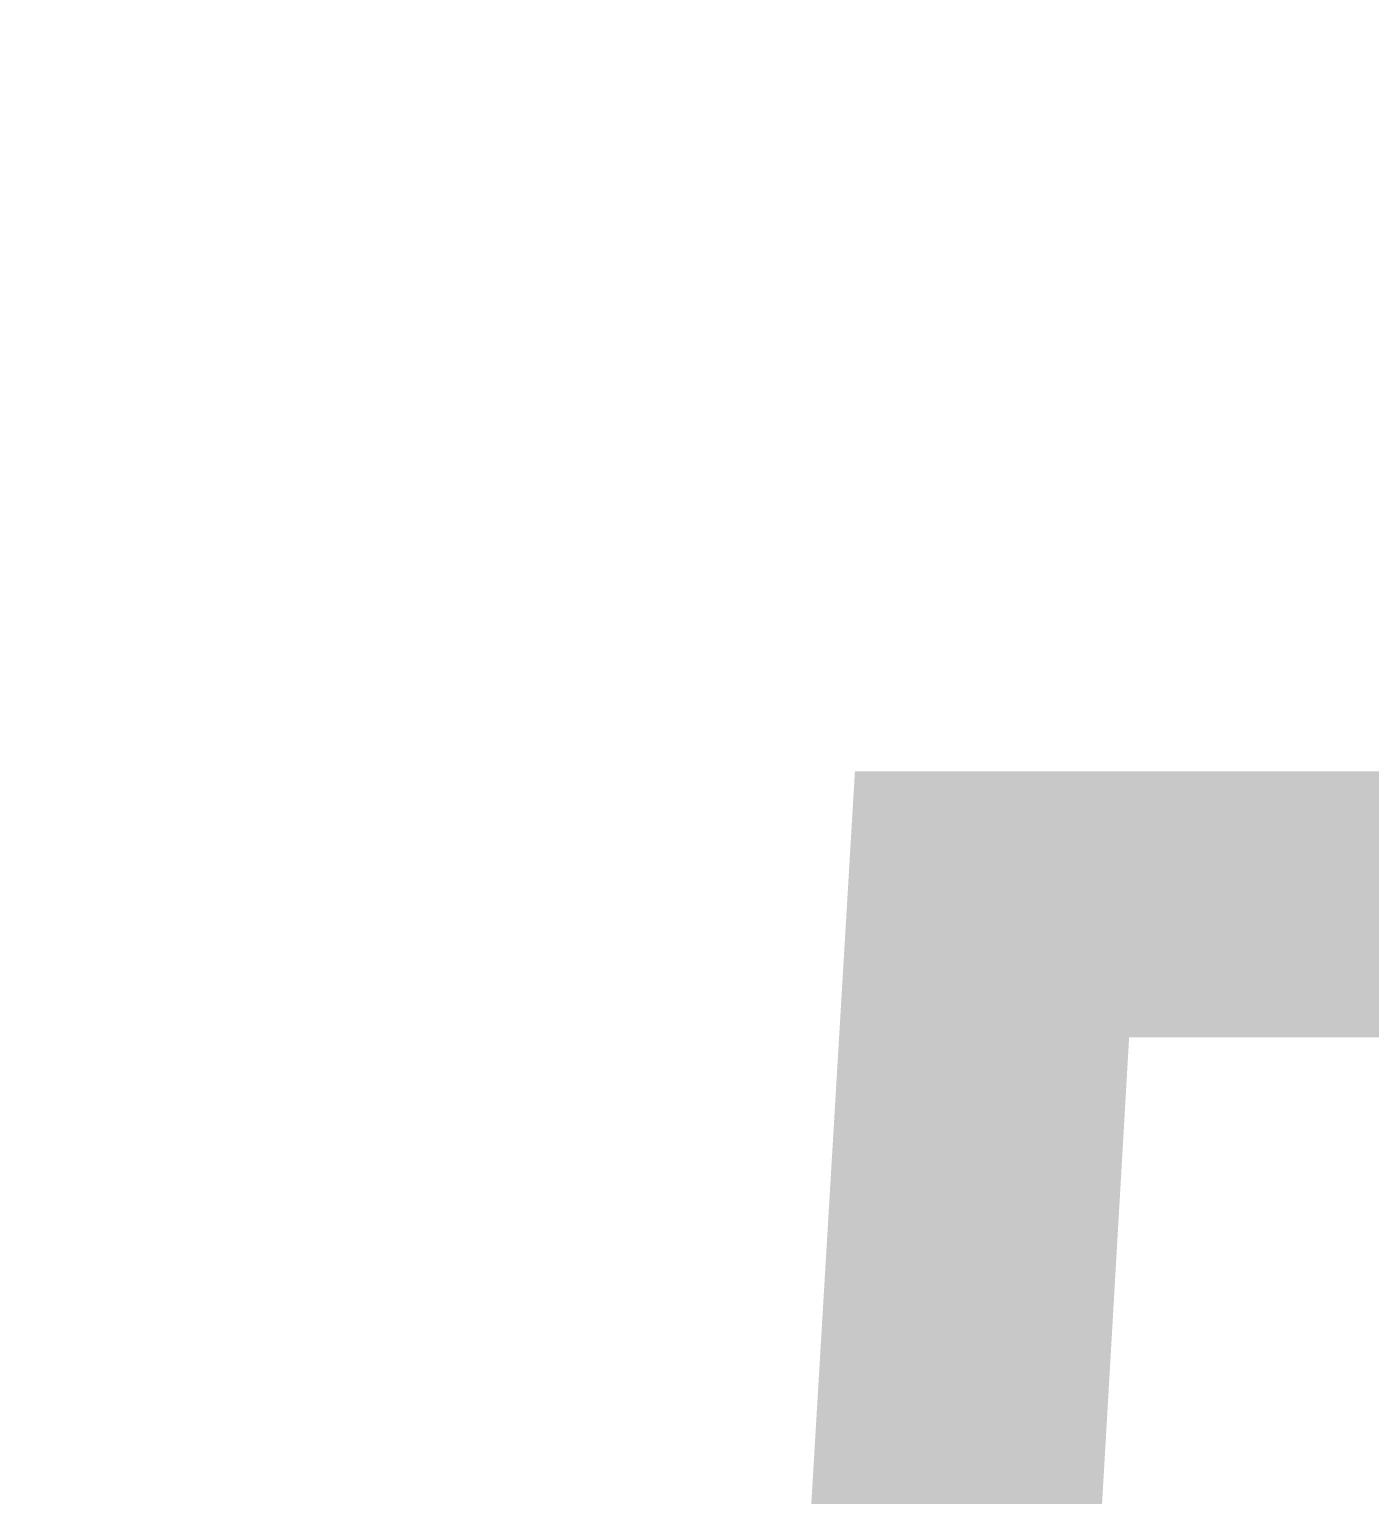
# Model space of a CAD drawing. Header units: millimetres. Extents: x -176651 to 424033, y -469666 to 486614.
# Drawn here: x 183612 to 184306, y 165322 to 166081 of the extents above; entities that cross this region are included whole.
import ezdxf

# ---------------------------------------------------------------- set-up
doc = ezdxf.new("R2010")
doc.units = ezdxf.units.MM
doc.linetypes.add('1625_East Villa$0$DASHED', pattern=[0.75, 0.5, -0.25])
for name, color, linetype in [('1625_East Villa$0$ad-Elevation 10', 8, 'Continuous'), ('1625_East Villa$0$ad-Furniture', 8, 'Continuous'), ('1625_East Villa$0$ad-Text main', 8, 'Continuous'), ('Site Levels$0$ad-Lvl-Plinth', 30, 'Continuous')]:
    doc.layers.add(name, color=color, linetype=linetype)
doc.layers.add('1625_East Villa$0$ad-Landscape', color=8, linetype='Continuous', lineweight=35)
doc.styles.add('1625_East Villa$0$Standard', font='calibril.ttf')
doc.styles.add('Site Levels$0$Sections_The woods Site plan_Entrances$0$Standard', font='arial.ttf')

# ---------------------------------------------------------------- blocks, each defined once
blk = doc.blocks.new('1625_East Villa$0$bamboo')
at = {"layer": '1625_East Villa$0$ad-Landscape', "color": 76}
for p, q in [((43.5, 73), (278.2, 631.2)), ((-12.4, 39.5), (-247.1, 564.2)), ((-23.6, 61.9), (-370, 296.3))]:
    blk.add_line(p, q, dxfattribs=at)
for points in [[(103.7, 1424.7), (54.4, 1572.3), (77.9, 1403.4), (103.7, 1424.7)], [(-387.8, 1356.5), (-437.1, 1504.1), (-413.6, 1335.2), (-387.8, 1356.5)], [(119.4, 1423.2), (261.4, 1496.7), (147.9, 1388.7), (126.6, 1414.5)], [(-160.7, 1284.9), (-160, 1444.8), (-116.9, 1294.1), (-149.7, 1287.2)], [(-372, 1355), (-230.1, 1428.5), (-343.6, 1320.5), (-364.9, 1346.4)], [(79.4, 1419.1), (107.8, 1384.6), (-52.4, 1368.4), (70.8, 1412)], [(-756.4, 1206.5), (-805.8, 1354.1), (-782.2, 1185.2), (-756.4, 1206.5)], [(-412.1, 1350.9), (-383.7, 1316.4), (-543.9, 1300.2), (-420.7, 1343.8)], [(-70.9, 1292.4), (-27.7, 1358.5), (-55.4, 1272.9), (-68.6, 1281.5)], [(57.7, 1357.7), (77.5, 1316.1), (-31.5, 1255.3), (64.8, 1349.1)], [(103.3, 1337.4), (92.8, 1227.4), (133.3, 1318.7), (110.4, 1328.8)], [(167.7, 1347.1), (246.3, 1339.5), (157.6, 1324.2), (159.1, 1340)], [(-415.1, 1179.2), (-464.4, 1326.8), (-440.9, 1157.9), (-415.1, 1179.2)], [(-433.8, 1289.5), (-414, 1248), (-523, 1187.1), (-426.7, 1280.9)], [(-169.3, 1271.7), (-323, 1296.4), (-162.4, 1238.9), (-169.3, 1271.7)], [(161.7, 1284.2), (155.7, 1221.3), (172.9, 1235.5), (168.8, 1275.6)], [(-740.7, 1205), (-598.8, 1278.5), (-712.2, 1170.5), (-733.6, 1196.4)], [(-500.1, 1137.3), (-534, 1108.2), (-553.5, 1268), (-507.4, 1145.8)], [(-388.2, 1269.3), (-398.7, 1159.2), (-358.2, 1250.5), (-381.1, 1260.6)], [(-323.8, 1278.9), (-245.2, 1271.3), (-333.9, 1256.1), (-332.4, 1271.8)], [(-399.4, 1177.7), (-257.4, 1251.3), (-370.9, 1143.2), (-392.2, 1169.1)], [(-175.7, 1247.6), (-131.9, 1256.8), (-191.9, 1107.3), (-173.4, 1236.6)], [(-18, 1257.9), (35, 1223.4), (30.4, 1245.3), (-7, 1260.2)], [(303.5, 1094), (304.2, 1253.9), (347.3, 1103.2), (314.4, 1096.3)], [(-561.9, 1157.8), (-603.1, 1137.1), (-666.2, 1244.8), (-570.4, 1150.5)], [(-92.2, 1230.9), (0.4, 1170.5), (-61.7, 1248.7), (-81.3, 1233.2)], [(-329.8, 1216), (-335.8, 1153.1), (-318.6, 1167.3), (-322.7, 1207.4)], [(-780.7, 1200.9), (-752.3, 1166.4), (-912.5, 1150.2), (-789.3, 1193.8)], [(-131.4, 1199.8), (-85.3, 1198.1), (-81.9, 1073.4), (-120.4, 1202.1)], [(-439.4, 1173.7), (-411, 1139.2), (-571.2, 1122.9), (-448, 1166.6)], [(-174.3, 1012.2), (-173.7, 1172.1), (-130.6, 1021.4), (-163.4, 1014.5)], [(-494, 1113.1), (-347.5, 1165.5), (-515.9, 1138.5), (-494, 1113.1)], [(-802.5, 1139.6), (-782.6, 1098), (-891.6, 1037.1), (-795.3, 1130.9)], [(-692.4, 1128.9), (-613.8, 1121.3), (-702.5, 1106.1), (-701, 1121.8)], [(-773.2, 987.3), (-807.1, 958.2), (-826.6, 1118), (-780.4, 995.8)], [(-756.8, 1119.3), (-767.3, 1009.2), (-726.8, 1100.5), (-749.7, 1110.6)], [(-581.3, 1111.7), (-691.5, 1120), (-599.4, 1081.4), (-589.8, 1104.4)], [(-461.1, 1112.3), (-441.3, 1070.7), (-550.3, 1009.8), (-454, 1103.7)], [(-155.7, 961.1), (-205, 1108.7), (-181.5, 939.8), (-155.7, 961.1)], [(-495.2, 1097.3), (-418.8, 957), (-529.1, 1068.2), (-503.7, 1090.1)], [(-415.5, 1092), (-426, 981.9), (-385.5, 1073.2), (-408.4, 1083.4)], [(-351.1, 1101.6), (-272.5, 1094), (-361.2, 1078.8), (-359.7, 1094.5)], [(294.9, 1080.8), (141.2, 1105.5), (301.8, 1048), (294.9, 1080.8)], [(-365.5, 930.4), (-364.8, 1090.2), (-321.7, 939.6), (-354.5, 932.7)], [(-84.5, 1019.7), (-41.3, 1085.8), (-69, 1000.1), (-82.2, 1008.8)], [(-698.4, 1066), (-704.4, 1003.1), (-687.2, 1017.3), (-691.3, 1057.4)], [(288.5, 1056.7), (332.3, 1065.9), (272.3, 916.4), (290.8, 1045.7)], [(-633.3, 1052.3), (-696.3, 1057), (-681.8, 1040.1), (-641.8, 1045)], [(-570.3, 1047.5), (-576.3, 968.8), (-593.4, 1057.2), (-577.6, 1056)], [(-357.1, 1038.7), (-363.1, 975.8), (-345.9, 990), (-350, 1030.1)], [(-140, 959.5), (2, 1033.1), (-111.5, 925), (-132.8, 950.9)], [(-767.1, 963.1), (-620.5, 1015.5), (-788.9, 988.5), (-767.1, 963.1)], [(-183, 999), (-336.7, 1023.7), (-176.1, 966.2), (-183, 999)], [(332.8, 1008.9), (378.9, 1007.2), (382.3, 882.5), (343.8, 1011.2)], [(-275.7, 937.9), (-232.5, 1004), (-260.1, 918.3), (-273.4, 927)], [(289.9, 848.6), (290.5, 1008.4), (333.6, 857.8), (300.8, 850.9)], [(-189.3, 974.8), (-145.6, 984), (-205.5, 834.6), (-187, 963.9)], [(-31.6, 985.2), (21.3, 950.7), (16.7, 972.5), (-20.7, 987.5)], [(-105.9, 958.2), (-13.2, 897.8), (-75.4, 976), (-94.9, 960.5)], [(-768.3, 947.3), (-691.9, 807), (-802.2, 918.2), (-776.8, 940.1)], [(-180, 955.5), (-151.6, 921), (-311.8, 904.8), (-188.6, 948.4)], [(-374.1, 917.2), (-527.8, 941.9), (-367.2, 884.4), (-374.1, 917.2)], [(-592.6, 770.2), (-641.9, 917.8), (-618.4, 748.9), (-592.6, 770.2)], [(-145, 927.1), (-99, 925.4), (-95.6, 800.6), (-134.1, 929.4)], [(-380.5, 893), (-336.7, 902.2), (-396.6, 752.7), (-378.2, 882.1)], [(-222.7, 903.4), (-169.8, 868.9), (-174.4, 890.7), (-211.8, 905.7)], [(182.5, 782.8), (148.6, 753.6), (129.1, 913.5), (175.2, 791.2)], [(-297, 876.4), (-204.4, 816), (-266.5, 894.2), (-286.1, 878.7)], [(-201.7, 894.1), (-181.9, 852.5), (-290.9, 791.6), (-194.6, 885.5)], [(-91.7, 883.5), (-13.1, 875.8), (-101.8, 860.6), (-100.3, 876.4)], [(120.7, 803.3), (79.5, 782.6), (16.5, 890.3), (112.2, 796)], [(-156.1, 873.8), (-166.6, 763.7), (-126.1, 855), (-149, 865.2)], [(281.2, 835.4), (127.5, 860.1), (288.1, 802.6), (281.2, 835.4)], [(-576.8, 768.6), (-434.9, 842.2), (-548.4, 734.1), (-569.7, 760)], [(-336.2, 845.3), (-290.1, 843.6), (-286.7, 718.8), (-325.2, 847.6)], [(-97.7, 820.6), (-103.7, 757.7), (-86.5, 771.9), (-90.6, 811.9)], [(274.9, 811.2), (318.6, 820.4), (258.7, 670.9), (277.2, 800.3)], [(188.6, 758.6), (335.2, 810.9), (166.8, 784), (188.6, 758.6)], [(-199.8, 660.1), (-233.7, 630.9), (-253.2, 790.8), (-207, 668.5)], [(-959.1, 700.5), (-817.2, 774), (-930.7, 666), (-952, 691.8)], [(-616.9, 764.6), (-588.5, 730.1), (-748.7, 713.9), (-625.5, 757.5)], [(-261.6, 680.5), (-302.7, 659.9), (-365.8, 767.6), (-270, 673.2)], [(101.4, 757.2), (-8.9, 765.5), (83.2, 726.9), (92.9, 749.9)], [(319.2, 763.5), (365.2, 761.8), (368.6, 637), (330.1, 765.8)], [(187.4, 742.8), (263.8, 602.4), (153.5, 713.7), (178.9, 735.5)], [(-264.9, 565.6), (-314.3, 713.2), (-290.7, 544.3), (-264.9, 565.6)], [(-638.6, 703.2), (-618.8, 661.6), (-727.8, 600.7), (-631.5, 694.6)], [(-528.6, 692.6), (-450, 684.9), (-538.7, 669.7), (-537.2, 685.5)], [(49.3, 697.7), (-13.7, 702.5), (0.8, 685.5), (40.8, 690.4)], [(112.3, 693), (106.3, 614.2), (89.3, 702.6), (105, 701.5)], [(-619.9, 538.4), (-669.2, 686), (-645.7, 517), (-619.9, 538.4)], [(-593, 682.9), (-603.5, 572.8), (-563, 664.1), (-585.9, 674.3)], [(-193.7, 635.8), (-47.1, 688.2), (-215.5, 661.2), (-193.7, 635.8)], [(-280.9, 634.5), (-391.2, 642.7), (-299.1, 604.1), (-289.4, 627.2)], [(-534.6, 629.7), (-540.6, 566.8), (-523.4, 581), (-527.5, 621)], [(-249.2, 564.1), (-107.3, 637.7), (-220.7, 529.6), (-242.1, 555.5)], [(-37.8, 466.8), (-37.2, 626.6), (5.9, 476), (-26.9, 469.1)], [(-604.1, 536.8), (-462.2, 610.4), (-575.7, 502.3), (-597, 528.2)], [(-194.9, 620.1), (-118.4, 479.7), (-228.8, 591), (-203.4, 612.8)], [(-333, 575), (-396, 579.7), (-381.4, 562.8), (-341.5, 567.7)], [(-270, 570.3), (-276, 491.5), (-293, 579.9), (-277.2, 578.7)], [(-650.3, 428.2), (-684.2, 399.1), (-703.7, 559), (-657.6, 436.7)], [(-289.2, 560), (-260.8, 525.6), (-421, 509.3), (-297.8, 552.9)], [(-712.1, 448.7), (-753.3, 428.1), (-816.4, 535.7), (-720.6, 441.4)], [(-644.2, 532.8), (-615.8, 498.3), (-776, 482), (-652.8, 525.7)], [(52, 474.3), (95.2, 540.4), (67.5, 454.7), (54.3, 463.3)], [(-311, 498.7), (-291.1, 457.1), (-400.1, 396.2), (-303.9, 490)], [(-200.9, 488), (-122.3, 480.4), (-211, 465.2), (-209.5, 480.9)], [(-665.9, 471.4), (-646.1, 429.8), (-755.1, 368.9), (-658.8, 462.8)], [(-265.3, 478.4), (-275.8, 368.3), (-235.4, 459.6), (-258.2, 469.8)], [(-46.5, 453.6), (-200.1, 478.3), (-39.6, 420.8), (-46.5, 453.6)], [(-644.2, 404), (-497.6, 456.4), (-666, 429.4), (-644.2, 404)], [(-620.3, 451.1), (-630.8, 341), (-590.3, 432.3), (-613.2, 442.5)], [(-555.9, 460.7), (-477.3, 453.1), (-566, 437.9), (-564.5, 453.6)], [(-52.8, 429.4), (-9, 438.6), (-69, 289.1), (-50.5, 418.5)], [(104.9, 439.8), (157.9, 405.3), (153.3, 427.1), (115.9, 442.1)], [(-206.9, 425.1), (-212.9, 362.2), (-195.7, 376.4), (-199.8, 416.5)], [(30.7, 412.7), (123.3, 352.4), (61.2, 430.6), (41.6, 415)], [(-731.5, 402.7), (-841.7, 410.9), (-749.6, 372.3), (-739.9, 395.4)], [(393.8, 326), (352.6, 305.3), (289.5, 413), (385.3, 318.7)], [(-645.4, 388.3), (-569, 247.9), (-679.3, 359.1), (-653.9, 381)], [(-561.9, 397.8), (-567.9, 334.9), (-550.7, 349.1), (-554.8, 389.2)], [(-8.5, 381.7), (37.5, 380), (40.9, 255.2), (2.4, 384)], [(-783.5, 343.2), (-846.5, 347.9), (-832, 331), (-792, 335.9)], [(-720.5, 338.5), (-726.5, 259.7), (-743.5, 348.1), (-727.8, 346.9)], [(-606.2, 183.8), (-655.6, 331.4), (-632, 162.5), (-606.2, 183.8)], [(-363.6, 169.2), (-397.5, 140), (-417, 299.9), (-370.9, 177.6)], [(-425.4, 189.6), (-466.6, 169), (-529.7, 276.7), (-433.9, 182.4)], [(374.4, 279.9), (264.1, 288.2), (356.3, 249.6), (365.9, 272.6)], [(-590.5, 182.3), (-448.6, 255.9), (-562, 147.8), (-583.4, 173.7)]]:
    blk.add_lwpolyline(points, dxfattribs=at)
at = {"layer": '1625_East Villa$0$ad-Landscape', "color": 62}
for points in [[(-835, 1007.8), (-876.2, 987.1), (-939.2, 1094.8), (-843.4, 1000.5)], [(-854.3, 961.7), (-964.6, 970), (-872.5, 931.4), (-862.8, 954.4)], [(-906.4, 902.3), (-969.4, 907), (-954.8, 890.1), (-914.9, 895)], [(-843.4, 897.5), (-849.4, 818.8), (-866.4, 907.2), (-850.7, 906)], [(-974.8, 702), (-1024.2, 849.6), (-1000.7, 680.7), (-974.8, 702)], [(-1150.2, 755), (-1008.3, 828.6), (-1121.8, 720.5), (-1143.1, 746.4)], [(-999.2, 696.4), (-970.7, 661.9), (-1131, 645.7), (-1007.8, 689.3)], [(-1102, 678.9), (-1023.4, 671.3), (-1112.1, 656.1), (-1110.6, 671.8)], [(-1059.9, 523.7), (-1093.8, 494.6), (-1113.3, 654.4), (-1067.1, 532.2)], [(-1020.9, 635), (-1001.1, 593.4), (-1110, 532.6), (-1013.8, 626.4)], [(-1108, 616), (-1114, 553.1), (-1096.8, 567.3), (-1100.9, 607.4)], [(-975.2, 614.7), (-985.8, 504.7), (-945.3, 596), (-968.1, 606.1)], [(-910.8, 624.4), (-832.2, 616.8), (-921, 601.5), (-919.5, 617.3)], [(-916.9, 561.5), (-922.9, 498.6), (-905.6, 512.8), (-909.7, 552.9)], [(-1053.8, 499.5), (-907.2, 551.9), (-1075.6, 524.9), (-1053.8, 499.5)], [(-1055, 483.7), (-978.6, 343.4), (-1088.9, 454.6), (-1063.5, 476.4)], [(-933.9, 115.6), (-983.2, 263.3), (-959.7, 94.3), (-933.9, 115.6)]]:
    blk.add_lwpolyline(points, dxfattribs=at)
blk = doc.blocks.new('1625_East Villa$0$zw$DAD3')
at = {"transparency": 33554610}
h = blk.add_hatch(dxfattribs=at)
h.set_pattern_fill('DOTS', color=35, scale=20, angle=360)
h.set_pattern_definition([(360, (-800139.518, 271344.397), (15.875, 31.75), [0, -31.75])])
h.paths.add_polyline_path([(450, -2530), (2915, -2530), (2915, -450), (450, -450)])
at = {"layer": '1625_East Villa$0$ad-Elevation 10', "linetype": '1625_East Villa$0$DASHED'}
for points in [[(1071.67, 0), (1071.67, -2980)], [(1171.67, 0), (1171.67, -2980)], [(0, -943.33), (3365, -943.33)], [(0, -1043.33), (3365, -1043.33)]]:
    blk.add_lwpolyline(points, dxfattribs=at)
at = {"layer": '1625_East Villa$0$ad-Landscape', "linetype": 'Continuous', "xscale": 0.473259546584505, "yscale": 0.473259546584505, "zscale": 0.473259546584505, "rotation": 359.9999999999999}
blk.add_blockref('1625_East Villa$0$bamboo', (1292.6, -1624.94), dxfattribs=at)
at = {"layer": '1625_East Villa$0$ad-Text main', "insert": (1759.1, -1302.07), "char_height": 150, "width": 1547.8425, "attachment_point": 5, "style": '1625_East Villa$0$Standard', "bg_fill": 2}
blk.add_mtext("13'-9'' x 12'-10''", dxfattribs=at)
blk = doc.blocks.new('1625_East Villa$0$zw$D46D')
at = {"layer": '1625_East Villa$0$ad-Furniture'}
blk.add_blockref('1625_East Villa$0$zw$DAD3', (3610, 8185), dxfattribs=at)
blk = doc.blocks.new('1625_East Villa')
at = {"layer": '1625_East Villa$0$ad-Furniture'}
blk.add_blockref('1625_East Villa$0$zw$D46D', (0, 0), dxfattribs=at)
blk = doc.blocks.new("All Plot's Villa Plans")
at = {"ltscale": 5}
blk.add_blockref('1625_East Villa', (179236.65, 158644.9), dxfattribs=at)
blk = doc.blocks.new('Site Levels$0$zw$63CD')
at = {"layer": 'Site Levels$0$ad-Lvl-Plinth', "insert": (192588.09, 65634.39), "char_height": 1269.9849, "width": 5416.267, "attachment_point": 5, "style": 'Site Levels$0$Sections_The woods Site plan_Entrances$0$Standard', "bg_fill": 19, "box_fill_scale": 1.5, "bg_fill_color": 257, "bg_fill_transparency": 0}
blk.add_mtext('\\pxt4;500.79', dxfattribs=at)
blk = doc.blocks.new('Site Levels')
at = {"layer": 'Site Levels$0$ad-Lvl-Plinth', "ltscale": 5}
blk.add_blockref('Site Levels$0$zw$63CD', (-5982.94, 99418.55), dxfattribs=at)

msp = doc.modelspace()

# ---------------------------------------------------------------- block references
at = {"ltscale": 5}
msp.add_blockref("All Plot's Villa Plans", (0, 0), dxfattribs=at)

# ---------------------------------------------------------------- next in the draw order: block references
msp.add_blockref('Site Levels', (0, 0), dxfattribs=at)

doc.saveas('drawing.dxf')
